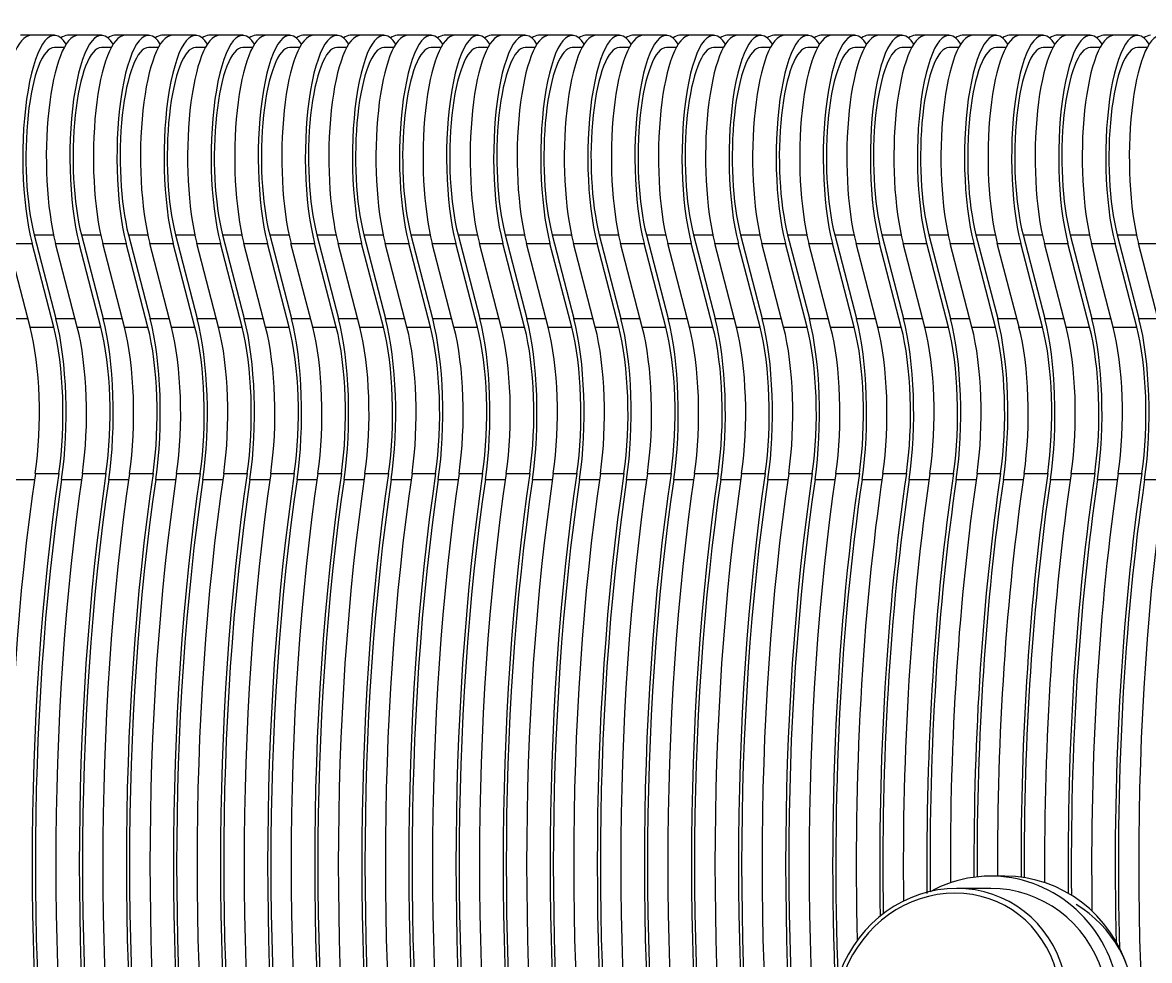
# Model space of a CAD drawing. Header units: millimetres. Extents: x 3795014 to 4300160, y 3869364 to 4016788.
# Drawn here: x 4226548.04 to 4226594.27, y 3922742.57 to 3922781.05 of the extents above; entities that cross this region are included whole.
import ezdxf

# ---------------------------------------------------------------- set-up
doc = ezdxf.new("R2010")
doc.units = ezdxf.units.MM
doc.layers.add('линия перехода', color=7, linetype='Continuous')
doc.layers.add('основная', color=7, linetype='Continuous', lineweight=50)

msp = doc.modelspace()

# ---------------------------------------------------------------- linework, layer by layer
at = {"layer": 'линия перехода', "color": 0, "linetype": 'Continuous', "lineweight": -3}
for p, q in [((4226548.521, 3922772.341), (4226549.312, 3922772.341)), ((4226550.453, 3922772.341), (4226551.243, 3922772.341)), ((4226552.384, 3922772.341), (4226553.175, 3922772.341)), ((4226554.316, 3922772.341), (4226555.107, 3922772.341)), ((4226556.248, 3922772.341), (4226557.038, 3922772.341)), ((4226558.179, 3922772.341), (4226558.97, 3922772.341)), ((4226560.111, 3922772.341), (4226560.902, 3922772.341)), ((4226562.043, 3922772.341), (4226562.834, 3922772.341)), ((4226563.974, 3922772.341), (4226564.765, 3922772.341)), ((4226565.906, 3922772.341), (4226566.697, 3922772.341)), ((4226567.838, 3922772.341), (4226568.629, 3922772.341)), ((4226569.769, 3922772.341), (4226570.56, 3922772.341)), ((4226571.701, 3922772.341), (4226572.492, 3922772.341)), ((4226573.633, 3922772.341), (4226574.424, 3922772.341)), ((4226575.564, 3922772.341), (4226576.355, 3922772.341)), ((4226577.496, 3922772.341), (4226578.287, 3922772.341)), ((4226579.428, 3922772.341), (4226580.219, 3922772.341)), ((4226581.359, 3922772.341), (4226582.15, 3922772.341)), ((4226583.291, 3922772.341), (4226584.082, 3922772.341)), ((4226585.223, 3922772.341), (4226586.014, 3922772.341)), ((4226587.154, 3922772.341), (4226587.945, 3922772.341)), ((4226589.086, 3922772.341), (4226589.877, 3922772.341)), ((4226591.018, 3922772.341), (4226591.809, 3922772.341)), ((4226592.949, 3922772.341), (4226593.74, 3922772.341)), ((4226547.463, 3922771.987), (4226548.429, 3922771.987)), ((4226549.395, 3922771.987), (4226550.361, 3922771.987)), ((4226551.327, 3922771.987), (4226552.293, 3922771.987)), ((4226553.258, 3922771.987), (4226554.224, 3922771.987)), ((4226555.19, 3922771.987), (4226556.156, 3922771.987)), ((4226557.122, 3922771.987), (4226558.088, 3922771.987)), ((4226559.053, 3922771.987), (4226560.019, 3922771.987)), ((4226560.985, 3922771.987), (4226561.951, 3922771.987)), ((4226562.917, 3922771.987), (4226563.883, 3922771.987)), ((4226564.848, 3922771.987), (4226565.814, 3922771.987)), ((4226566.78, 3922771.987), (4226567.746, 3922771.987)), ((4226568.712, 3922771.987), (4226569.678, 3922771.987)), ((4226570.643, 3922771.987), (4226571.609, 3922771.987)), ((4226572.575, 3922771.987), (4226573.541, 3922771.987)), ((4226574.507, 3922771.987), (4226575.473, 3922771.987)), ((4226576.438, 3922771.987), (4226577.404, 3922771.987)), ((4226578.37, 3922771.987), (4226579.336, 3922771.987)), ((4226580.302, 3922771.987), (4226581.268, 3922771.987)), ((4226582.233, 3922771.987), (4226583.199, 3922771.987)), ((4226584.165, 3922771.987), (4226585.131, 3922771.987)), ((4226586.097, 3922771.987), (4226587.063, 3922771.987)), ((4226588.028, 3922771.987), (4226588.994, 3922771.987)), ((4226589.96, 3922771.987), (4226590.926, 3922771.987)), ((4226591.892, 3922771.987), (4226592.858, 3922771.987)), ((4226593.824, 3922771.987), (4226594.789, 3922771.987)), ((4226547.479, 3922768.906), (4226548.262, 3922768.906)), ((4226548.354, 3922768.552), (4226549.319, 3922768.552)), ((4226549.411, 3922768.906), (4226550.194, 3922768.906)), ((4226550.285, 3922768.552), (4226551.251, 3922768.552)), ((4226551.343, 3922768.906), (4226552.125, 3922768.906)), ((4226552.217, 3922768.552), (4226553.183, 3922768.552)), ((4226553.274, 3922768.906), (4226554.057, 3922768.906)), ((4226554.149, 3922768.552), (4226555.114, 3922768.552)), ((4226555.206, 3922768.906), (4226555.989, 3922768.906)), ((4226556.08, 3922768.552), (4226557.046, 3922768.552)), ((4226557.138, 3922768.906), (4226557.92, 3922768.906)), ((4226558.012, 3922768.552), (4226558.978, 3922768.552)), ((4226559.069, 3922768.906), (4226559.852, 3922768.906)), ((4226559.944, 3922768.552), (4226560.909, 3922768.552)), ((4226561.001, 3922768.906), (4226561.784, 3922768.906)), ((4226561.875, 3922768.552), (4226562.841, 3922768.552)), ((4226562.933, 3922768.906), (4226563.715, 3922768.906)), ((4226563.807, 3922768.552), (4226564.773, 3922768.552)), ((4226564.864, 3922768.906), (4226565.647, 3922768.906)), ((4226565.739, 3922768.552), (4226566.704, 3922768.552)), ((4226566.796, 3922768.906), (4226567.579, 3922768.906)), ((4226567.67, 3922768.552), (4226568.636, 3922768.552)), ((4226568.728, 3922768.906), (4226569.51, 3922768.906)), ((4226569.602, 3922768.552), (4226570.568, 3922768.552)), ((4226570.659, 3922768.906), (4226571.442, 3922768.906)), ((4226571.534, 3922768.552), (4226572.5, 3922768.552)), ((4226572.591, 3922768.906), (4226573.374, 3922768.906)), ((4226573.465, 3922768.552), (4226574.431, 3922768.552)), ((4226574.523, 3922768.906), (4226575.305, 3922768.906)), ((4226575.397, 3922768.552), (4226576.363, 3922768.552)), ((4226576.454, 3922768.906), (4226577.237, 3922768.906)), ((4226577.329, 3922768.552), (4226578.295, 3922768.552)), ((4226578.386, 3922768.906), (4226579.169, 3922768.906)), ((4226579.26, 3922768.552), (4226580.226, 3922768.552)), ((4226580.318, 3922768.906), (4226581.1, 3922768.906)), ((4226581.192, 3922768.552), (4226582.158, 3922768.552)), ((4226582.249, 3922768.906), (4226583.032, 3922768.906)), ((4226583.124, 3922768.552), (4226584.09, 3922768.552)), ((4226584.181, 3922768.906), (4226584.964, 3922768.906)), ((4226585.055, 3922768.552), (4226586.021, 3922768.552)), ((4226586.113, 3922768.906), (4226586.895, 3922768.906)), ((4226586.987, 3922768.552), (4226587.953, 3922768.552)), ((4226588.045, 3922768.906), (4226588.827, 3922768.906)), ((4226588.919, 3922768.552), (4226589.885, 3922768.552)), ((4226589.976, 3922768.906), (4226590.759, 3922768.906)), ((4226590.85, 3922768.552), (4226591.816, 3922768.552)), ((4226591.908, 3922768.906), (4226592.69, 3922768.906)), ((4226592.782, 3922768.552), (4226593.748, 3922768.552)), ((4226593.84, 3922768.906), (4226594.622, 3922768.906)), ((4226548.565, 3922762.552), (4226549.531, 3922762.552)), ((4226550.496, 3922762.552), (4226551.462, 3922762.552)), ((4226552.428, 3922762.552), (4226553.394, 3922762.552)), ((4226554.36, 3922762.552), (4226555.326, 3922762.552)), ((4226556.291, 3922762.552), (4226557.257, 3922762.552)), ((4226558.223, 3922762.552), (4226559.189, 3922762.552)), ((4226560.155, 3922762.552), (4226561.121, 3922762.552)), ((4226562.086, 3922762.552), (4226563.052, 3922762.552)), ((4226564.018, 3922762.552), (4226564.984, 3922762.552)), ((4226565.95, 3922762.552), (4226566.916, 3922762.552)), ((4226567.881, 3922762.552), (4226568.847, 3922762.552)), ((4226569.813, 3922762.552), (4226570.779, 3922762.552)), ((4226571.745, 3922762.552), (4226572.711, 3922762.552)), ((4226573.677, 3922762.552), (4226574.642, 3922762.552)), ((4226575.608, 3922762.552), (4226576.574, 3922762.552)), ((4226577.54, 3922762.552), (4226578.506, 3922762.552)), ((4226579.472, 3922762.552), (4226580.437, 3922762.552)), ((4226581.403, 3922762.552), (4226582.369, 3922762.552)), ((4226583.335, 3922762.552), (4226584.301, 3922762.552)), ((4226585.267, 3922762.552), (4226586.232, 3922762.552)), ((4226587.198, 3922762.552), (4226588.164, 3922762.552)), ((4226589.13, 3922762.552), (4226590.096, 3922762.552)), ((4226591.062, 3922762.552), (4226592.027, 3922762.552)), ((4226592.993, 3922762.552), (4226593.959, 3922762.552)), ((4226547.712, 3922762.305), (4226548.529, 3922762.305)), ((4226549.643, 3922762.305), (4226550.461, 3922762.305)), ((4226551.575, 3922762.305), (4226552.392, 3922762.305)), ((4226553.507, 3922762.305), (4226554.324, 3922762.305)), ((4226555.438, 3922762.305), (4226556.256, 3922762.305)), ((4226557.37, 3922762.305), (4226558.187, 3922762.305)), ((4226559.302, 3922762.305), (4226560.119, 3922762.305)), ((4226561.233, 3922762.305), (4226562.051, 3922762.305)), ((4226563.165, 3922762.305), (4226563.982, 3922762.305)), ((4226565.097, 3922762.305), (4226565.914, 3922762.305)), ((4226567.028, 3922762.305), (4226567.846, 3922762.305)), ((4226568.96, 3922762.305), (4226569.777, 3922762.305)), ((4226570.892, 3922762.305), (4226571.709, 3922762.305)), ((4226572.823, 3922762.305), (4226573.641, 3922762.305)), ((4226574.755, 3922762.305), (4226575.572, 3922762.305)), ((4226576.687, 3922762.305), (4226577.504, 3922762.305)), ((4226578.618, 3922762.305), (4226579.436, 3922762.305)), ((4226580.55, 3922762.305), (4226581.367, 3922762.305)), ((4226582.482, 3922762.305), (4226583.299, 3922762.305)), ((4226584.413, 3922762.305), (4226585.231, 3922762.305)), ((4226586.345, 3922762.305), (4226587.162, 3922762.305)), ((4226588.277, 3922762.305), (4226589.094, 3922762.305)), ((4226590.208, 3922762.305), (4226591.026, 3922762.305)), ((4226592.14, 3922762.305), (4226592.957, 3922762.305)), ((4226594.072, 3922762.305), (4226594.889, 3922762.305))]:
    msp.add_line(p, q, dxfattribs=at)
msp.add_ellipse((4226586.023, 3922740.585), major_axis=(-2.435, -4.169), ratio=0.93488, start_param=2.396479, end_param=4.886306, dxfattribs=at)
at = {"layer": 'основная', "color": 0, "linetype": 'Continuous', "lineweight": -3}
for p, q in [((4226548.38, 3922780.523), (4226547.953, 3922780.523)), ((4226549.345, 3922780.523), (4226548.38, 3922780.523)), ((4226550.311, 3922780.523), (4226549.885, 3922780.523)), ((4226551.277, 3922780.523), (4226550.311, 3922780.523)), ((4226552.243, 3922780.523), (4226551.816, 3922780.523)), ((4226553.209, 3922780.523), (4226552.243, 3922780.523)), ((4226554.175, 3922780.523), (4226553.748, 3922780.523)), ((4226555.141, 3922780.523), (4226554.175, 3922780.523)), ((4226556.106, 3922780.523), (4226555.68, 3922780.523)), ((4226557.072, 3922780.523), (4226556.106, 3922780.523)), ((4226558.038, 3922780.523), (4226557.611, 3922780.523)), ((4226559.004, 3922780.523), (4226558.038, 3922780.523)), ((4226559.97, 3922780.523), (4226559.543, 3922780.523)), ((4226560.936, 3922780.523), (4226559.97, 3922780.523)), ((4226561.901, 3922780.523), (4226561.475, 3922780.523)), ((4226562.867, 3922780.523), (4226561.901, 3922780.523)), ((4226563.833, 3922780.523), (4226563.406, 3922780.523)), ((4226564.799, 3922780.523), (4226563.833, 3922780.523)), ((4226565.765, 3922780.523), (4226565.338, 3922780.523)), ((4226566.731, 3922780.523), (4226565.765, 3922780.523)), ((4226567.696, 3922780.523), (4226567.27, 3922780.523)), ((4226568.662, 3922780.523), (4226567.696, 3922780.523)), ((4226569.628, 3922780.523), (4226569.201, 3922780.523)), ((4226570.594, 3922780.523), (4226569.628, 3922780.523)), ((4226571.56, 3922780.523), (4226571.133, 3922780.523)), ((4226572.526, 3922780.523), (4226571.56, 3922780.523)), ((4226573.491, 3922780.523), (4226573.065, 3922780.523)), ((4226574.457, 3922780.523), (4226573.491, 3922780.523)), ((4226575.423, 3922780.523), (4226574.996, 3922780.523)), ((4226576.389, 3922780.523), (4226575.423, 3922780.523)), ((4226577.355, 3922780.523), (4226576.928, 3922780.523)), ((4226578.321, 3922780.523), (4226577.355, 3922780.523)), ((4226579.286, 3922780.523), (4226578.86, 3922780.523)), ((4226580.252, 3922780.523), (4226579.286, 3922780.523)), ((4226581.218, 3922780.523), (4226580.791, 3922780.523)), ((4226582.184, 3922780.523), (4226581.218, 3922780.523)), ((4226583.15, 3922780.523), (4226582.723, 3922780.523)), ((4226584.116, 3922780.523), (4226583.15, 3922780.523)), ((4226585.081, 3922780.523), (4226584.655, 3922780.523)), ((4226586.047, 3922780.523), (4226585.081, 3922780.523)), ((4226587.013, 3922780.523), (4226586.586, 3922780.523)), ((4226587.979, 3922780.523), (4226587.013, 3922780.523)), ((4226588.945, 3922780.523), (4226588.518, 3922780.523)), ((4226589.911, 3922780.523), (4226588.945, 3922780.523)), ((4226590.876, 3922780.523), (4226590.45, 3922780.523)), ((4226591.842, 3922780.523), (4226590.876, 3922780.523)), ((4226592.808, 3922780.523), (4226592.381, 3922780.523)), ((4226593.774, 3922780.523), (4226592.808, 3922780.523)), ((4226549.747, 3922780.023), (4226549.345, 3922780.023)), ((4226551.678, 3922780.023), (4226551.277, 3922780.023)), ((4226553.61, 3922780.023), (4226553.209, 3922780.023)), ((4226555.542, 3922780.023), (4226555.141, 3922780.023)), ((4226557.473, 3922780.023), (4226557.072, 3922780.023)), ((4226559.405, 3922780.023), (4226559.004, 3922780.023)), ((4226561.337, 3922780.023), (4226560.936, 3922780.023)), ((4226563.268, 3922780.023), (4226562.867, 3922780.023)), ((4226565.2, 3922780.023), (4226564.799, 3922780.023)), ((4226567.132, 3922780.023), (4226566.731, 3922780.023)), ((4226569.063, 3922780.023), (4226568.662, 3922780.023)), ((4226570.995, 3922780.023), (4226570.594, 3922780.023)), ((4226572.927, 3922780.023), (4226572.526, 3922780.023)), ((4226574.858, 3922780.023), (4226574.457, 3922780.023)), ((4226576.79, 3922780.023), (4226576.389, 3922780.023)), ((4226578.722, 3922780.023), (4226578.321, 3922780.023)), ((4226580.653, 3922780.023), (4226580.252, 3922780.023)), ((4226582.585, 3922780.023), (4226582.184, 3922780.023)), ((4226584.517, 3922780.023), (4226584.116, 3922780.023)), ((4226586.448, 3922780.023), (4226586.047, 3922780.023)), ((4226588.38, 3922780.023), (4226587.979, 3922780.023)), ((4226590.312, 3922780.023), (4226589.911, 3922780.023)), ((4226592.243, 3922780.023), (4226591.842, 3922780.023)), ((4226594.175, 3922780.023), (4226593.774, 3922780.023)), ((4226548.521, 3922772.341), (4226549.411, 3922768.906)), ((4226550.453, 3922772.341), (4226551.343, 3922768.906)), ((4226552.384, 3922772.341), (4226553.274, 3922768.906)), ((4226554.316, 3922772.341), (4226555.206, 3922768.906)), ((4226556.248, 3922772.341), (4226557.138, 3922768.906)), ((4226558.179, 3922772.341), (4226559.069, 3922768.906)), ((4226560.111, 3922772.341), (4226561.001, 3922768.906)), ((4226562.043, 3922772.341), (4226562.933, 3922768.906)), ((4226563.974, 3922772.341), (4226564.864, 3922768.906)), ((4226565.906, 3922772.341), (4226566.796, 3922768.906)), ((4226567.838, 3922772.341), (4226568.728, 3922768.906)), ((4226569.769, 3922772.341), (4226570.659, 3922768.906)), ((4226571.701, 3922772.341), (4226572.591, 3922768.906)), ((4226573.633, 3922772.341), (4226574.523, 3922768.906)), ((4226575.564, 3922772.341), (4226576.454, 3922768.906)), ((4226577.496, 3922772.341), (4226578.386, 3922768.906)), ((4226579.428, 3922772.341), (4226580.318, 3922768.906)), ((4226581.359, 3922772.341), (4226582.249, 3922768.906)), ((4226583.291, 3922772.341), (4226584.181, 3922768.906)), ((4226585.223, 3922772.341), (4226586.113, 3922768.906)), ((4226587.154, 3922772.341), (4226588.045, 3922768.906)), ((4226589.086, 3922772.341), (4226589.976, 3922768.906)), ((4226591.018, 3922772.341), (4226591.908, 3922768.906)), ((4226592.949, 3922772.341), (4226593.84, 3922768.906)), ((4226548.354, 3922768.552), (4226547.463, 3922771.987)), ((4226549.319, 3922768.552), (4226548.429, 3922771.987)), ((4226550.285, 3922768.552), (4226549.395, 3922771.987)), ((4226551.251, 3922768.552), (4226550.361, 3922771.987)), ((4226552.217, 3922768.552), (4226551.327, 3922771.987)), ((4226553.183, 3922768.552), (4226552.293, 3922771.987)), ((4226554.149, 3922768.552), (4226553.258, 3922771.987)), ((4226555.114, 3922768.552), (4226554.224, 3922771.987)), ((4226556.08, 3922768.552), (4226555.19, 3922771.987)), ((4226557.046, 3922768.552), (4226556.156, 3922771.987)), ((4226558.012, 3922768.552), (4226557.122, 3922771.987)), ((4226558.978, 3922768.552), (4226558.088, 3922771.987)), ((4226559.944, 3922768.552), (4226559.053, 3922771.987)), ((4226560.909, 3922768.552), (4226560.019, 3922771.987)), ((4226561.875, 3922768.552), (4226560.985, 3922771.987)), ((4226562.841, 3922768.552), (4226561.951, 3922771.987)), ((4226563.807, 3922768.552), (4226562.917, 3922771.987)), ((4226564.773, 3922768.552), (4226563.883, 3922771.987)), ((4226565.739, 3922768.552), (4226564.848, 3922771.987)), ((4226566.704, 3922768.552), (4226565.814, 3922771.987)), ((4226567.67, 3922768.552), (4226566.78, 3922771.987)), ((4226568.636, 3922768.552), (4226567.746, 3922771.987)), ((4226569.602, 3922768.552), (4226568.712, 3922771.987)), ((4226570.568, 3922768.552), (4226569.678, 3922771.987)), ((4226571.534, 3922768.552), (4226570.643, 3922771.987)), ((4226572.5, 3922768.552), (4226571.609, 3922771.987)), ((4226573.465, 3922768.552), (4226572.575, 3922771.987)), ((4226574.431, 3922768.552), (4226573.541, 3922771.987)), ((4226575.397, 3922768.552), (4226574.507, 3922771.987)), ((4226576.363, 3922768.552), (4226575.473, 3922771.987)), ((4226577.329, 3922768.552), (4226576.438, 3922771.987)), ((4226578.295, 3922768.552), (4226577.404, 3922771.987)), ((4226579.26, 3922768.552), (4226578.37, 3922771.987)), ((4226580.226, 3922768.552), (4226579.336, 3922771.987)), ((4226581.192, 3922768.552), (4226580.302, 3922771.987)), ((4226582.158, 3922768.552), (4226581.268, 3922771.987)), ((4226583.124, 3922768.552), (4226582.233, 3922771.987)), ((4226584.09, 3922768.552), (4226583.199, 3922771.987)), ((4226585.055, 3922768.552), (4226584.165, 3922771.987)), ((4226586.021, 3922768.552), (4226585.131, 3922771.987)), ((4226586.987, 3922768.552), (4226586.097, 3922771.987)), ((4226587.953, 3922768.552), (4226587.063, 3922771.987)), ((4226588.919, 3922768.552), (4226588.028, 3922771.987)), ((4226589.885, 3922768.552), (4226588.994, 3922771.987)), ((4226590.85, 3922768.552), (4226589.96, 3922771.987)), ((4226591.816, 3922768.552), (4226590.926, 3922771.987)), ((4226592.782, 3922768.552), (4226591.892, 3922771.987)), ((4226593.748, 3922768.552), (4226592.858, 3922771.987)), ((4226594.714, 3922768.552), (4226593.824, 3922771.987)), ((4226588.34, 3922746.031), (4226587.757, 3922746.031)), ((4226587.757, 3922745.531), (4226586.355, 3922745.531))]:
    msp.add_line(p, q, dxfattribs=at)
for centre, major_axis, ratio, start_param, end_param in [((4226549.345, 3922775.523), (0, -5), 0.259156, 2.759692, 5.497787), ((4226551.277, 3922775.523), (0, -5), 0.259156, 2.759692, 5.497787), ((4226553.209, 3922775.523), (0, -5), 0.259156, 2.759692, 5.497787), ((4226555.141, 3922775.523), (0, -5), 0.259156, 2.759692, 5.497787), ((4226557.072, 3922775.523), (0, -5), 0.259156, 2.759692, 5.497787), ((4226559.004, 3922775.523), (0, -5), 0.259156, 2.759692, 5.497787), ((4226560.936, 3922775.523), (0, -5), 0.259156, 2.759692, 5.497787), ((4226562.867, 3922775.523), (0, -5), 0.259156, 2.759692, 5.497787), ((4226564.799, 3922775.523), (0, -5), 0.259156, 2.759692, 5.497787), ((4226566.731, 3922775.523), (0, -5), 0.259156, 2.759692, 5.497787), ((4226568.662, 3922775.523), (0, -5), 0.259156, 2.759692, 5.497787), ((4226570.594, 3922775.523), (0, -5), 0.259156, 2.759692, 5.497787), ((4226572.526, 3922775.523), (0, -5), 0.259156, 2.759692, 5.497787), ((4226574.457, 3922775.523), (0, -5), 0.259156, 2.759692, 5.497787), ((4226576.389, 3922775.523), (0, -5), 0.259156, 2.759692, 5.497787), ((4226578.321, 3922775.523), (0, -5), 0.259156, 2.759692, 5.497787), ((4226580.252, 3922775.523), (0, -5), 0.259156, 2.759692, 5.497787), ((4226582.184, 3922775.523), (0, -5), 0.259156, 2.759692, 5.497787), ((4226584.116, 3922775.523), (0, -5), 0.259156, 2.759692, 5.497787), ((4226586.047, 3922775.523), (0, -5), 0.259156, 2.759692, 5.497787), ((4226587.979, 3922775.523), (0, -5), 0.259156, 2.759692, 5.497787), ((4226589.911, 3922775.523), (0, -5), 0.259156, 2.759692, 5.497787), ((4226591.842, 3922775.523), (0, -5), 0.259156, 2.759692, 5.497787), ((4226593.774, 3922775.523), (0, -5), 0.259156, 2.759692, 5.497787), ((4226548.38, 3922775.523), (0, -5), 0.259156, 3.141593, 5.497787), ((4226550.311, 3922775.523), (0, -5), 0.259156, 3.141593, 5.497787), ((4226549.885, 3922775.523), (0, -5), 0.259156, 3.141593, 3.351128), ((4226552.243, 3922775.523), (0, -5), 0.259156, 3.141593, 5.497787), ((4226551.816, 3922775.523), (0, -5), 0.259156, 3.141593, 3.351128), ((4226554.175, 3922775.523), (0, -5), 0.259156, 3.141593, 5.497787), ((4226553.748, 3922775.523), (0, -5), 0.259156, 3.141593, 3.351128), ((4226556.106, 3922775.523), (0, -5), 0.259156, 3.141593, 5.497787), ((4226555.68, 3922775.523), (0, -5), 0.259156, 3.141593, 3.351128), ((4226558.038, 3922775.523), (0, -5), 0.259156, 3.141593, 5.497787), ((4226557.611, 3922775.523), (0, -5), 0.259156, 3.141593, 3.351128), ((4226559.97, 3922775.523), (0, -5), 0.259156, 3.141593, 5.497787), ((4226559.543, 3922775.523), (0, -5), 0.259156, 3.141593, 3.351128), ((4226561.901, 3922775.523), (0, -5), 0.259156, 3.141593, 5.497787), ((4226561.475, 3922775.523), (0, -5), 0.259156, 3.141593, 3.351128), ((4226563.833, 3922775.523), (0, -5), 0.259156, 3.141593, 5.497787), ((4226563.406, 3922775.523), (0, -5), 0.259156, 3.141593, 3.351128), ((4226565.765, 3922775.523), (0, -5), 0.259156, 3.141593, 5.497787), ((4226565.338, 3922775.523), (0, -5), 0.259156, 3.141593, 3.351128), ((4226567.696, 3922775.523), (0, -5), 0.259156, 3.141593, 5.497787), ((4226567.27, 3922775.523), (0, -5), 0.259156, 3.141593, 3.351128), ((4226569.628, 3922775.523), (0, -5), 0.259156, 3.141593, 5.497787), ((4226569.201, 3922775.523), (0, -5), 0.259156, 3.141593, 3.351128), ((4226571.56, 3922775.523), (0, -5), 0.259156, 3.141593, 5.497787), ((4226571.133, 3922775.523), (0, -5), 0.259156, 3.141593, 3.351128), ((4226573.491, 3922775.523), (0, -5), 0.259156, 3.141593, 5.497787), ((4226573.065, 3922775.523), (0, -5), 0.259156, 3.141593, 3.351128), ((4226575.423, 3922775.523), (0, -5), 0.259156, 3.141593, 5.497787), ((4226574.996, 3922775.523), (0, -5), 0.259156, 3.141593, 3.351128), ((4226577.355, 3922775.523), (0, -5), 0.259156, 3.141593, 5.497787), ((4226576.928, 3922775.523), (0, -5), 0.259156, 3.141593, 3.351128), ((4226579.286, 3922775.523), (0, -5), 0.259156, 3.141593, 5.497787), ((4226578.86, 3922775.523), (0, -5), 0.259156, 3.141593, 3.351128), ((4226581.218, 3922775.523), (0, -5), 0.259156, 3.141593, 5.497787), ((4226580.791, 3922775.523), (0, -5), 0.259156, 3.141593, 3.351128), ((4226583.15, 3922775.523), (0, -5), 0.259156, 3.141593, 5.497787), ((4226582.723, 3922775.523), (0, -5), 0.259156, 3.141593, 3.351128), ((4226585.081, 3922775.523), (0, -5), 0.259156, 3.141593, 5.497787), ((4226584.655, 3922775.523), (0, -5), 0.259156, 3.141593, 3.351128), ((4226587.013, 3922775.523), (0, -5), 0.259156, 3.141593, 5.497787), ((4226586.586, 3922775.523), (0, -5), 0.259156, 3.141593, 3.351128), ((4226588.945, 3922775.523), (0, -5), 0.259156, 3.141593, 5.497787), ((4226588.518, 3922775.523), (0, -5), 0.259156, 3.141593, 3.351128), ((4226590.876, 3922775.523), (0, -5), 0.259156, 3.141593, 5.497787), ((4226590.45, 3922775.523), (0, -5), 0.259156, 3.141593, 3.351128), ((4226592.808, 3922775.523), (0, -5), 0.259156, 3.141593, 5.497787), ((4226592.381, 3922775.523), (0, -5), 0.259156, 3.141593, 3.351128), ((4226594.74, 3922775.523), (0, -5), 0.259156, 3.141593, 5.497787), ((4226594.313, 3922775.523), (0, -5), 0.259156, 3.141593, 3.351128), ((4226549.345, 3922775.523), (0, -4.5), 0.259156, 3.141593, 5.497787), ((4226551.277, 3922775.523), (0, -4.5), 0.259156, 3.141593, 5.497787), ((4226553.209, 3922775.523), (0, -4.5), 0.259156, 3.141593, 5.497787), ((4226555.141, 3922775.523), (0, -4.5), 0.259156, 3.141593, 5.497787), ((4226557.072, 3922775.523), (0, -4.5), 0.259156, 3.141593, 5.497787), ((4226559.004, 3922775.523), (0, -4.5), 0.259156, 3.141593, 5.497787), ((4226560.936, 3922775.523), (0, -4.5), 0.259156, 3.141593, 5.497787), ((4226562.867, 3922775.523), (0, -4.5), 0.259156, 3.141593, 5.497787), ((4226564.799, 3922775.523), (0, -4.5), 0.259156, 3.141593, 5.497787), ((4226566.731, 3922775.523), (0, -4.5), 0.259156, 3.141593, 5.497787), ((4226568.662, 3922775.523), (0, -4.5), 0.259156, 3.141593, 5.497787), ((4226570.594, 3922775.523), (0, -4.5), 0.259156, 3.141593, 5.497787), ((4226572.526, 3922775.523), (0, -4.5), 0.259156, 3.141593, 5.497787), ((4226574.457, 3922775.523), (0, -4.5), 0.259156, 3.141593, 5.497787), ((4226576.389, 3922775.523), (0, -4.5), 0.259156, 3.141593, 5.497787), ((4226578.321, 3922775.523), (0, -4.5), 0.259156, 3.141593, 5.497787), ((4226580.252, 3922775.523), (0, -4.5), 0.259156, 3.141593, 5.497787), ((4226582.184, 3922775.523), (0, -4.5), 0.259156, 3.141593, 5.497787), ((4226584.116, 3922775.523), (0, -4.5), 0.259156, 3.141593, 5.497787), ((4226586.047, 3922775.523), (0, -4.5), 0.259156, 3.141593, 5.497787), ((4226587.979, 3922775.523), (0, -4.5), 0.259156, 3.141593, 5.497787), ((4226589.911, 3922775.523), (0, -4.5), 0.259156, 3.141593, 5.497787), ((4226591.842, 3922775.523), (0, -4.5), 0.259156, 3.141593, 5.497787), ((4226593.774, 3922775.523), (0, -4.5), 0.259156, 3.141593, 5.497787), ((4226547.437, 3922765.017), (0, -5), 0.259156, 1.055331, 2.356194), ((4226548.403, 3922765.017), (0, -5), 0.259156, 1.055331, 2.356194), ((4226548.403, 3922765.017), (0, 5.5), 0.259156, 4.196924, 5.497787), ((4226549.369, 3922765.017), (0, -5), 0.259156, 1.055331, 2.356194), ((4226550.335, 3922765.017), (0, -5), 0.259156, 1.055331, 2.356194), ((4226550.335, 3922765.017), (0, 5.5), 0.259156, 4.196924, 5.497787), ((4226551.301, 3922765.017), (0, -5), 0.259156, 1.055331, 2.356194), ((4226552.267, 3922765.017), (0, -5), 0.259156, 1.055331, 2.356194), ((4226552.267, 3922765.017), (0, 5.5), 0.259156, 4.196924, 5.497787), ((4226553.232, 3922765.017), (0, -5), 0.259156, 1.055331, 2.356194), ((4226554.198, 3922765.017), (0, -5), 0.259156, 1.055331, 2.356194), ((4226554.198, 3922765.017), (0, 5.5), 0.259156, 4.196924, 5.497787), ((4226555.164, 3922765.017), (0, -5), 0.259156, 1.055331, 2.356194), ((4226556.13, 3922765.017), (0, -5), 0.259156, 1.055331, 2.356194), ((4226556.13, 3922765.017), (0, 5.5), 0.259156, 4.196924, 5.497787), ((4226557.096, 3922765.017), (0, -5), 0.259156, 1.055331, 2.356194), ((4226558.062, 3922765.017), (0, -5), 0.259156, 1.055331, 2.356194), ((4226558.062, 3922765.017), (0, 5.5), 0.259156, 4.196924, 5.497787), ((4226559.027, 3922765.017), (0, -5), 0.259156, 1.055331, 2.356194), ((4226559.993, 3922765.017), (0, -5), 0.259156, 1.055331, 2.356194), ((4226559.993, 3922765.017), (0, 5.5), 0.259156, 4.196924, 5.497787), ((4226560.959, 3922765.017), (0, -5), 0.259156, 1.055331, 2.356194), ((4226561.925, 3922765.017), (0, -5), 0.259156, 1.055331, 2.356194), ((4226561.925, 3922765.017), (0, 5.5), 0.259156, 4.196924, 5.497787), ((4226562.891, 3922765.017), (0, -5), 0.259156, 1.055331, 2.356194), ((4226563.857, 3922765.017), (0, -5), 0.259156, 1.055331, 2.356194), ((4226563.857, 3922765.017), (0, 5.5), 0.259156, 4.196924, 5.497787), ((4226564.822, 3922765.017), (0, -5), 0.259156, 1.055331, 2.356194), ((4226565.788, 3922765.017), (0, -5), 0.259156, 1.055331, 2.356194), ((4226565.788, 3922765.017), (0, 5.5), 0.259156, 4.196924, 5.497787), ((4226566.754, 3922765.017), (0, -5), 0.259156, 1.055331, 2.356194), ((4226567.72, 3922765.017), (0, -5), 0.259156, 1.055331, 2.356194), ((4226567.72, 3922765.017), (0, 5.5), 0.259156, 4.196924, 5.497787), ((4226568.686, 3922765.017), (0, -5), 0.259156, 1.055331, 2.356194), ((4226569.652, 3922765.017), (0, -5), 0.259156, 1.055331, 2.356194), ((4226569.652, 3922765.017), (0, 5.5), 0.259156, 4.196924, 5.497787), ((4226570.617, 3922765.017), (0, -5), 0.259156, 1.055331, 2.356194), ((4226571.583, 3922765.017), (0, -5), 0.259156, 1.055331, 2.356194), ((4226571.583, 3922765.017), (0, 5.5), 0.259156, 4.196924, 5.497787), ((4226572.549, 3922765.017), (0, -5), 0.259156, 1.055331, 2.356194), ((4226573.515, 3922765.017), (0, -5), 0.259156, 1.055331, 2.356194), ((4226573.515, 3922765.017), (0, 5.5), 0.259156, 4.196924, 5.497787), ((4226574.481, 3922765.017), (0, -5), 0.259156, 1.055331, 2.356194), ((4226575.447, 3922765.017), (0, -5), 0.259156, 1.055331, 2.356194), ((4226575.447, 3922765.017), (0, 5.5), 0.259156, 4.196924, 5.497787), ((4226576.412, 3922765.017), (0, -5), 0.259156, 1.055331, 2.356194), ((4226577.378, 3922765.017), (0, -5), 0.259156, 1.055331, 2.356194), ((4226577.378, 3922765.017), (0, 5.5), 0.259156, 4.196924, 5.497787), ((4226578.344, 3922765.017), (0, -5), 0.259156, 1.055331, 2.356194), ((4226579.31, 3922765.017), (0, -5), 0.259156, 1.055331, 2.356194), ((4226579.31, 3922765.017), (0, 5.5), 0.259156, 4.196924, 5.497787), ((4226580.276, 3922765.017), (0, -5), 0.259156, 1.055331, 2.356194), ((4226581.242, 3922765.017), (0, -5), 0.259156, 1.055331, 2.356194), ((4226581.242, 3922765.017), (0, 5.5), 0.259156, 4.196924, 5.497787), ((4226582.207, 3922765.017), (0, -5), 0.259156, 1.055331, 2.356194), ((4226583.173, 3922765.017), (0, -5), 0.259156, 1.055331, 2.356194), ((4226583.173, 3922765.017), (0, 5.5), 0.259156, 4.196924, 5.497787), ((4226584.139, 3922765.017), (0, -5), 0.259156, 1.055331, 2.356194), ((4226585.105, 3922765.017), (0, -5), 0.259156, 1.055331, 2.356194), ((4226585.105, 3922765.017), (0, 5.5), 0.259156, 4.196924, 5.497787), ((4226586.071, 3922765.017), (0, -5), 0.259156, 1.055331, 2.356194), ((4226587.037, 3922765.017), (0, -5), 0.259156, 1.055331, 2.356194), ((4226587.037, 3922765.017), (0, 5.5), 0.259156, 4.196924, 5.497787), ((4226588.002, 3922765.017), (0, -5), 0.259156, 1.055331, 2.356194), ((4226588.968, 3922765.017), (0, -5), 0.259156, 1.055331, 2.356194), ((4226588.968, 3922765.017), (0, 5.5), 0.259156, 4.196924, 5.497787), ((4226589.934, 3922765.017), (0, -5), 0.259156, 1.055331, 2.356194), ((4226590.9, 3922765.017), (0, -5), 0.259156, 1.055331, 2.356194), ((4226590.9, 3922765.017), (0, 5.5), 0.259156, 4.196924, 5.497787), ((4226591.866, 3922765.017), (0, -5), 0.259156, 1.055331, 2.356194), ((4226592.832, 3922765.017), (0, -5), 0.259156, 1.055331, 2.356194), ((4226592.832, 3922765.017), (0, 5.5), 0.259156, 4.196924, 5.497787), ((4226555.893, 3922746.531), (0, -32.5), 0.259156, 4.196924, 5.227854), ((4226556.859, 3922746.531), (0, -32.5), 0.259156, 4.196924, 5.227854), ((4226557.825, 3922746.531), (0, -32.5), 0.259156, 4.196924, 5.227854), ((4226558.79, 3922746.531), (0, -32.5), 0.259156, 4.196924, 5.227854), ((4226559.756, 3922746.531), (0, -32.5), 0.259156, 4.196924, 5.227854), ((4226560.722, 3922746.531), (0, -32.5), 0.259156, 4.196924, 5.227854), ((4226561.688, 3922746.531), (0, -32.5), 0.259156, 4.196924, 5.227854), ((4226562.654, 3922746.531), (0, -32.5), 0.259156, 4.196924, 5.227854), ((4226563.62, 3922746.531), (0, -32.5), 0.259156, 4.196924, 5.227854), ((4226564.585, 3922746.531), (0, -32.5), 0.259156, 4.196924, 5.227854), ((4226565.551, 3922746.531), (0, -32.5), 0.259156, 4.196924, 5.227854), ((4226566.517, 3922746.531), (0, -32.5), 0.259156, 4.196924, 5.227854), ((4226567.483, 3922746.531), (0, -32.5), 0.259156, 4.196924, 5.227854), ((4226568.449, 3922746.531), (0, -32.5), 0.259156, 4.196924, 5.227854), ((4226569.415, 3922746.531), (0, -32.5), 0.259156, 4.196924, 5.227854), ((4226570.38, 3922746.531), (0, -32.5), 0.259156, 4.196924, 5.227854), ((4226571.346, 3922746.531), (0, -32.5), 0.259156, 4.196924, 5.227854), ((4226572.312, 3922746.531), (0, -32.5), 0.259156, 4.196924, 5.227854), ((4226573.278, 3922746.531), (0, -32.5), 0.259156, 4.196924, 5.227854), ((4226574.244, 3922746.531), (0, -32.5), 0.259156, 4.196924, 5.227854), ((4226575.21, 3922746.531), (0, -32.5), 0.259156, 4.196924, 5.227854), ((4226576.176, 3922746.531), (0, -32.5), 0.259156, 4.196924, 5.227854), ((4226577.141, 3922746.531), (0, -32.5), 0.259156, 4.196924, 5.227854), ((4226578.107, 3922746.531), (0, -32.5), 0.259156, 4.196924, 5.227854), ((4226579.073, 3922746.531), (0, -32.5), 0.259156, 4.196924, 5.227854), ((4226580.039, 3922746.531), (0, -32.5), 0.259156, 4.196924, 5.227854), ((4226581.005, 3922746.531), (0, -32.5), 0.259156, 4.196924, 5.227854), ((4226581.971, 3922746.531), (0, -32.5), 0.259156, 4.196924, 5.227854), ((4226582.936, 3922746.531), (0, -32.5), 0.259156, 4.196924, 5.227854), ((4226583.902, 3922746.531), (0, -32.5), 0.259156, 4.196924, 5.227854), ((4226584.868, 3922746.531), (0, -32.5), 0.259156, 4.196924, 5.227854), ((4226585.834, 3922746.531), (0, -32.5), 0.259156, 4.196924, 5.227854), ((4226586.8, 3922746.531), (0, -32.5), 0.259156, 4.196924, 5.227854), ((4226587.766, 3922746.531), (0, -32.5), 0.259156, 4.196924, 5.227854), ((4226588.731, 3922746.531), (0, -32.5), 0.259156, 4.196924, 5.227854), ((4226589.697, 3922746.531), (0, -32.5), 0.259156, 4.196924, 4.918387), ((4226590.663, 3922746.531), (0, -32.5), 0.259156, 4.196924, 4.809118), ((4226591.629, 3922746.531), (0, -32.5), 0.259156, 4.196924, 4.778279), ((4226592.595, 3922746.531), (0, -32.5), 0.259156, 4.196924, 4.7592), ((4226593.561, 3922746.531), (0, -32.5), 0.259156, 4.196924, 4.749673), ((4226594.526, 3922746.531), (0, -32.5), 0.259156, 4.196924, 4.736154), ((4226595.492, 3922746.531), (0, -32.5), 0.259156, 4.196924, 4.729192), ((4226596.458, 3922746.531), (0, -32.5), 0.259156, 4.196924, 4.727774), ((4226597.424, 3922746.531), (0, -32.5), 0.259156, 4.196924, 4.729096), ((4226598.39, 3922746.531), (0, -32.5), 0.259156, 4.196924, 4.735934), ((4226599.356, 3922746.531), (0, -32.5), 0.259156, 4.196924, 4.749416), ((4226600.321, 3922746.531), (0, -32.5), 0.259156, 4.196924, 4.77183), ((4226601.287, 3922746.531), (0, -32.5), 0.259156, 4.196924, 4.813342), ((4226602.253, 3922746.531), (0, -32.5), 0.259156, 4.196924, 5.227854), ((4226556.859, 3922746.531), (0, 32), 0.259156, 1.055331, 2.086262), ((4226558.79, 3922746.531), (0, 32), 0.259156, 1.055331, 2.086262), ((4226560.722, 3922746.531), (0, 32), 0.259156, 1.055331, 2.086262), ((4226562.654, 3922746.531), (0, 32), 0.259156, 1.055331, 2.086262), ((4226564.585, 3922746.531), (0, 32), 0.259156, 1.055331, 2.086262), ((4226566.517, 3922746.531), (0, 32), 0.259156, 1.055331, 2.086262), ((4226568.449, 3922746.531), (0, 32), 0.259156, 1.055331, 2.086262), ((4226570.38, 3922746.531), (0, 32), 0.259156, 1.055331, 2.086262), ((4226572.312, 3922746.531), (0, 32), 0.259156, 1.055331, 2.086262), ((4226574.244, 3922746.531), (0, 32), 0.259156, 1.055331, 2.086262), ((4226576.176, 3922746.531), (0, 32), 0.259156, 1.055331, 2.086262), ((4226578.107, 3922746.531), (0, 32), 0.259156, 1.055331, 2.086262), ((4226580.039, 3922746.531), (0, 32), 0.259156, 1.055331, 2.086262), ((4226581.971, 3922746.531), (0, 32), 0.259156, 1.055331, 2.086262), ((4226583.902, 3922746.531), (0, 32), 0.259156, 1.055331, 2.086262), ((4226585.834, 3922746.531), (0, 32), 0.259156, 1.055331, 2.086262), ((4226587.766, 3922746.531), (0, 32), 0.259156, 1.055331, 2.086262), ((4226589.697, 3922746.531), (0, 32), 0.259156, 1.055331, 1.740451), ((4226591.629, 3922746.531), (0, 32), 0.259156, 1.055331, 1.634549), ((4226593.561, 3922746.531), (0, 32), 0.259156, 1.055331, 1.60638), ((4226595.492, 3922746.531), (0, 32), 0.259156, 1.055331, 1.587368), ((4226597.424, 3922746.531), (0, 32), 0.259156, 1.055331, 1.588344), ((4226599.356, 3922746.531), (0, 32), 0.259156, 1.055331, 1.610851), ((4226601.287, 3922746.531), (0, 32), 0.259156, 1.055331, 1.680597), ((4226587.757, 3922740.531), (0, -5.5), 0.965835, 0.859266, 3.628205), ((4226588.34, 3922740.531), (0, -5.5), 0.965835, 0.610482, 3.141593), ((4226586.086, 3922740.531), (-2.506, -4.414), 0.937175, 2.377763, 4.88352), ((4226587.757, 3922740.531), (0, -5), 0.965835, 1.888357, 3.141593), ((4226588.858, 3922740.531), (0, -5), 0.965835, 0.522166, 2.619427)]:
    msp.add_ellipse(centre, major_axis=major_axis, ratio=ratio, start_param=start_param, end_param=end_param, dxfattribs=at)

doc.saveas('drawing.dxf')
